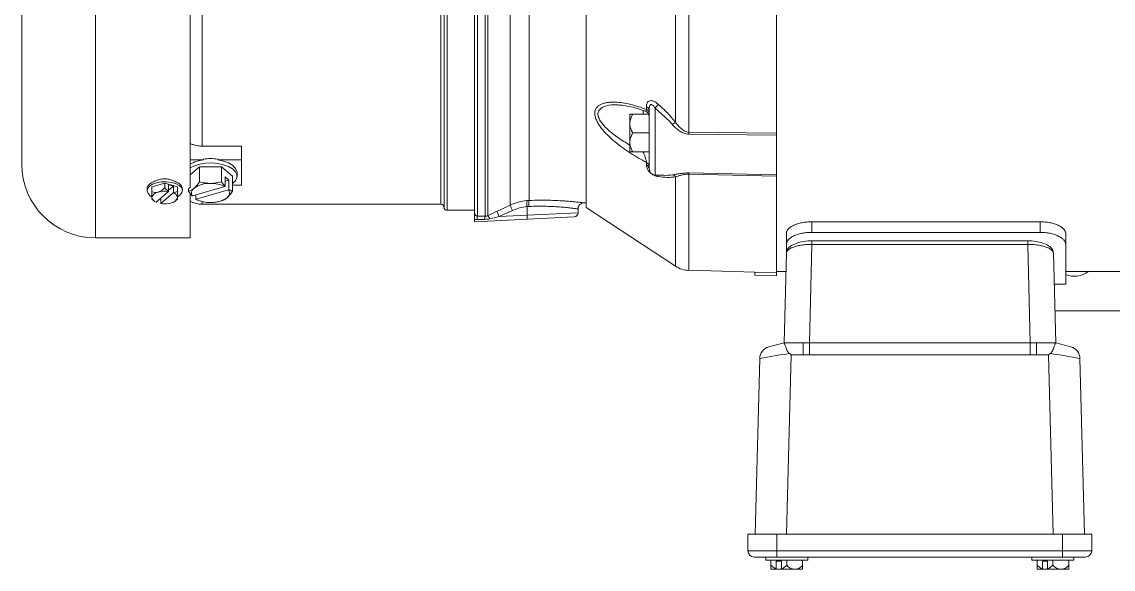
# Paper-space layout '_Top' of a CAD drawing. Header units: inches. Extents: x -11.8 to 9.3, y -6.9 to 4.5.
# Drawn here: x -11.84 to -1.09, y -6.86 to -1.47 of the extents above; entities that cross this region are included whole.
import ezdxf

# ---------------------------------------------------------------- set-up
doc = ezdxf.new("R2010")
doc.units = ezdxf.units.IN
doc.header["$MEASUREMENT"] = 0

psp = doc.layouts.new('_Top')

# ---------------------------------------------------------------- linework, layer by layer
at = {"color": 7, "linetype": 'Continuous', "lineweight": 15}
for p, q in [((-7.382, 3.351), (-7.382, -3.351)), ((-7.351, 3.383), (-7.351, -3.383)), ((-7.277, 3.384), (-7.277, -3.384)), ((-7.251, 3.378), (-7.251, -3.378)), ((-7.681, 3.295), (-7.681, -3.295)), ((-7.029, 3.273), (-7.029, -3.273)), ((-6.844, 3.228), (-6.844, -3.228)), ((-6.282, -3.296), (-6.282, 3.296)), ((-10.181, -3.101), (-10.181, 3.102)), ((-11.837, -2.87), (-11.837, 2.87)), ((-5.27, 2.555), (-5.27, -2.555)), ((-4.407, 2.566), (-4.407, -2.566)), ((-5.401, -0.255), (-5.401, -2.459)), ((-10.062, -1.355), (-10.062, -2.693)), ((-5.689, -2.333), (-5.689, -2.306)), ((-5.662, -2.918), (-5.662, -2.337)), ((-5.852, -2.749), (-5.852, -2.378)), ((-5.823, -2.378), (-5.668, -2.378)), ((-5.823, -2.563), (-5.662, -2.563)), ((-5.27, -2.555), (-4.407, -2.566)), ((-4.407, -2.586), (-5.27, -2.575)), ((-4.407, -2.977), (-4.407, -2.586)), ((-9.675, -2.693), (-10.062, -2.693)), ((-9.675, -3.079), (-9.675, -2.693)), ((-5.823, -2.749), (-5.662, -2.749)), ((-10.181, -2.829), (-10.05, -2.829)), ((-10.088, -2.896), (-10.181, -2.977)), ((-10.088, -2.896), (-10.088, -3.046)), ((-9.871, -2.896), (-10.088, -2.896)), ((-10.05, -2.829), (-10.05, -2.821)), ((-9.909, -2.821), (-9.909, -2.829)), ((-9.909, -2.829), (-9.675, -2.829)), ((-9.871, -2.896), (-9.871, -3.046)), ((-9.763, -2.989), (-9.871, -2.896)), ((-5.689, -2.876), (-5.689, -2.854)), ((-9.798, -3.027), (-9.836, -2.995)), ((-9.836, -3.089), (-9.836, -2.995)), ((-9.763, -2.989), (-9.763, -3.139)), ((-9.719, -2.989), (-9.719, -2.954)), ((-5.603, -2.978), (-5.522, -2.98)), ((-5.27, -2.957), (-4.407, -2.977)), ((-4.407, -2.989), (-5.27, -2.969)), ((-4.407, -2.989), (-4.407, -3.969)), ((-10.605, -3.114), (-10.605, -3.131)), ((-10.431, -3.058), (-10.556, -3.095)), ((-10.556, -3.095), (-10.556, -3.214)), ((-10.431, -3.103), (-10.431, -3.058)), ((-10.431, -3.058), (-10.306, -3.095)), ((-10.345, -3.088), (-10.392, -3.074)), ((-10.392, -3.074), (-10.392, -3.135)), ((-10.345, -3.088), (-10.392, -3.128)), ((-10.345, -3.149), (-10.345, -3.088)), ((-10.306, -3.214), (-10.306, -3.095)), ((-10.257, -3.131), (-10.257, -3.114)), ((-10.181, -3.101), (-10.196, -3.113)), ((-10.196, -3.113), (-10.196, -3.139)), ((-10.157, -3.184), (-9.839, -3.092)), ((-9.798, -3.027), (-9.836, -3.038)), ((-9.798, -3.027), (-9.798, -3.121)), ((-9.763, -3.079), (-9.675, -3.079)), ((-10.393, -3.139), (-10.515, -3.245)), ((-10.47, -3.215), (-10.48, -3.214)), ((-10.47, -3.257), (-10.47, -3.206)), ((-10.347, -3.153), (-10.469, -3.259)), ((-10.28, -3.174), (-10.306, -3.191)), ((-10.181, -3.162), (-10.181, -3.596)), ((-10.123, -3.215), (-10.123, -3.174)), ((-9.802, -3.124), (-10.12, -3.216)), ((-10.062, -3.265), (-7.712, -3.265)), ((-7.651, -3.325), (-7.382, -3.325)), ((-7.007, -3.327), (-7.137, -3.387)), ((-6.864, -3.289), (-6.864, -3.373)), ((-6.361, -3.349), (-6.361, -3.311)), ((-6.306, -3.251), (-6.282, -3.25)), ((-6.282, -3.296), (-5.401, -3.875)), ((-6.399, -3.389), (-7.382, -3.44)), ((-7.382, -3.44), (-7.382, -3.415)), ((-7.137, -3.387), (-6.864, -3.373)), ((-1.811, -3.438), (-4.061, -3.438)), ((-4.061, -3.438), (-4.061, -3.542)), ((-1.811, -3.438), (-1.811, -3.542)), ((-1.811, -3.542), (-4.061, -3.542)), ((-11.112, -3.596), (-10.181, -3.596)), ((-4.311, -3.551), (-4.311, -3.757)), ((-4.059, -3.625), (-1.934, -3.625)), ((-4.059, -3.661), (-4.059, -3.625)), ((-1.934, -3.661), (-1.934, -3.625)), ((-1.561, -3.551), (-1.561, -4.052)), ((-4.334, -4.63), (-4.311, -3.745)), ((-4.309, -3.728), (-4.31, -3.745)), ((-4.059, -3.661), (-4.084, -4.63)), ((-1.934, -3.661), (-4.059, -3.661)), ((-1.909, -4.63), (-1.934, -3.661)), ((-1.683, -3.744), (-1.685, -3.727)), ((-1.682, -3.745), (-1.659, -4.63)), ((-5.27, -3.916), (-4.622, -3.933)), ((-4.622, -3.933), (-4.407, -3.939)), ((-4.622, -3.933), (-4.622, -3.963)), ((-4.622, -3.963), (-4.407, -3.969)), ((-4.407, -3.928), (-4.316, -3.928)), ((-1.561, -3.928), (4.407, -3.928)), ((-1.674, -4.052), (-1.561, -4.052)), ((-1.667, -4.315), (3.026, -4.315)), ((-4.484, -4.67), (-4.334, -4.63)), ((-4.334, -4.63), (-1.659, -4.63)), ((-4.145, -4.747), (-4.145, -4.63)), ((-4.084, -4.747), (-4.084, -4.63)), ((-1.909, -4.747), (-1.909, -4.63)), ((-1.848, -4.747), (-1.848, -4.63)), ((-1.659, -4.63), (-1.509, -4.67)), ((-4.618, -6.515), (-4.573, -4.783)), ((-4.262, -4.747), (-4.308, -6.515)), ((-4.145, -4.747), (-4.262, -4.747)), ((-1.909, -4.747), (-4.084, -4.747)), ((-1.731, -4.747), (-1.848, -4.747)), ((-1.685, -6.515), (-1.731, -4.747)), ((-1.42, -4.783), (-1.375, -6.515)), ((-4.689, -6.679), (-4.689, -6.515)), ((-1.304, -6.515), (-4.689, -6.515)), ((-4.403, -6.515), (-4.403, -6.739)), ((-1.591, -6.739), (-1.591, -6.515)), ((-1.304, -6.515), (-1.304, -6.679)), ((-4.689, -6.679), (-1.304, -6.679)), ((-1.365, -6.739), (-4.629, -6.739)), ((-4.514, -6.739), (-4.514, -6.77)), ((-4.099, -6.77), (-4.099, -6.739)), ((-1.893, -6.739), (-1.893, -6.77)), ((-1.48, -6.77), (-1.48, -6.739)), ((-4.514, -6.77), (-4.099, -6.77)), ((-4.463, -6.859), (-4.463, -6.77)), ((-4.463, -6.859), (-4.151, -6.859)), ((-4.41, -6.779), (-4.359, -6.779)), ((-4.41, -6.855), (-4.41, -6.779)), ((-4.359, -6.779), (-4.359, -6.855)), ((-4.307, -6.818), (-4.307, -6.77)), ((-4.151, -6.859), (-4.151, -6.77)), ((-1.893, -6.77), (-1.48, -6.77)), ((-1.843, -6.859), (-1.843, -6.77)), ((-1.843, -6.859), (-1.53, -6.859)), ((-1.79, -6.779), (-1.739, -6.779)), ((-1.79, -6.855), (-1.79, -6.779)), ((-1.739, -6.779), (-1.739, -6.855)), ((-1.687, -6.818), (-1.687, -6.77)), ((-1.53, -6.859), (-1.53, -6.77))]:
    psp.add_line(p, q, dxfattribs=at)
at = {"color": 8, "linetype": 'Continuous', "lineweight": 15}
for p, q in [((-7.712, 3.265), (-7.712, -3.265)), ((-7.651, 3.325), (-7.651, -3.325)), ((-11.112, -1.123), (-11.112, -3.596)), ((-5.72, -2.378), (-5.72, -2.339)), ((-5.603, -2.319), (-5.603, -2.978)), ((-5.401, -2.996), (-5.401, -3.875)), ((-5.27, -2.969), (-5.27, -3.916)), ((-10.062, -3.245), (-10.062, -3.265)), ((-6.864, -3.373), (-6.361, -3.349))]:
    psp.add_line(p, q, dxfattribs=at)
at = {"color": 7, "linetype": 'Continuous', "lineweight": 15, "flags": 128}
for points in [[(-9.763, -3.061), (-9.763, -3.061), (-9.735, -3.034), (-9.721, -3.005), (-9.721, -2.974), (-9.735, -2.945), (-9.763, -2.917), (-9.802, -2.894), (-9.851, -2.876), (-9.907, -2.864), (-9.967, -2.859), (-10.028, -2.862), (-10.086, -2.871), (-10.138, -2.886), (-10.181, -2.907)], [(-9.909, -2.829), (-9.853, -2.841), (-9.803, -2.858), (-9.764, -2.882), (-9.736, -2.909), (-9.721, -2.938), (-9.719, -2.954)], [(-10.556, -3.191), (-10.573, -3.181), (-10.595, -3.159), (-10.605, -3.135), (-10.6, -3.11), (-10.582, -3.087), (-10.551, -3.068), (-10.511, -3.053), (-10.464, -3.045), (-10.414, -3.044), (-10.366, -3.05), (-10.323, -3.062), (-10.289, -3.08), (-10.267, -3.102), (-10.257, -3.126), (-10.262, -3.151), (-10.28, -3.174)], [(-7.159, -3.334), (-7.143, -3.326), (-7.029, -3.273)]]:
    psp.add_lwpolyline(points, dxfattribs=at)
at = {"color": 7, "linetype": 'Continuous', "lineweight": 15}
for centre, radius, start, end in [((-5.721, -2.404), 0.06, 0.0085, 69.9405), ((-5.699, -2.342), 0.0375, 7.2551, 74.2631), ((-5.699, -2.369), 0.0378, 7.0016, 73.8612), ((-5.927, -2.016), 0.443, 317.0112, 323.3505), ((-5.196, -2.777), 0.379, 122.7819, 128.6347), ((-6.952, -2.565), 1.682, 359.6508, 0.3492), ((-11.112, -2.87), 0.726, 180, 270), ((-10.009, -3.173), 0.347, 96.6576, 119.7502), ((-9.979, -3.328), 0.512, 82.1126, 97.8874), ((-5.706, -2.896), 0.0451, 3.2016, 66.5008), ((-5.707, -2.918), 0.0454, 3.0814, 66.2139), ((-5.601, -2.918), 0.06, 180, 268.5), ((-5.441, -3.023), 0.0489, 34.2826, 79.4012), ((-5.792, -2.963), 0.522, 359.3655, 0.6345), ((-10.533, -3.018), 0.133, 287.1826, 319.8724), ((-10.324, -3.012), 0.141, 220.6229, 241.2531), ((-10.111, -3.153), 0.0556, 123.9596, 213.1957), ((-9.993, -3.319), 0.259, 87.0645, 125.1397), ((-9.972, -3.355), 0.295, 63.1829, 91.452), ((-10.519, -3.069), 0.0798, 241.987, 288.2704), ((-10.486, -3.217), 0.0722, 95.9678, 165.819), ((-10.499, -3.19), 0.058, 189.3641, 253.3675), ((-10.431, -3.104), 0.167, 221.3478, 229.7141), ((-10.431, -3.374), 0.238, 80.9413, 105.3143), ((-10.743, -3.014), 0.371, 340.2673, 340.9528), ((-10.376, -3.181), 0.0722, 275.9678, 345.819), ((-10.696, -3.027), 0.371, 340.2673, 340.9528), ((-10.363, -3.208), 0.058, 9.3641, 73.3675), ((-10.341, -3.077), 0.0723, 267.05, 299.3151), ((-10.431, -3.104), 0.167, 310.2859, 318.6522), ((-9.987, -2.953), 0.295, 243.1829, 271.452), ((-9.966, -2.989), 0.259, 267.0645, 305.1397), ((-9.848, -3.155), 0.0556, 303.9596, 33.1957), ((-10.436, -3.227), 0.0453, 220.6422, 223.4306), ((-10.431, -3.024), 0.238, 260.9413, 285.3143), ((-10.062, -3.015), 0.25, 241.3146, 270), ((-7.712, -3.295), 0.03, 0, 90), ((-7.651, -3.295), 0.03, 180, 270), ((-6.62, -3.135), 0.432, 198.6948, 206.3899), ((-6.454, -3.24), 0.413, 178.5551, 186.7274), ((-6.593, -3.266), 0.253, 171.3456, 184.7273), ((-7.219, -3.417), 0.137, 165.789, 179.7295), ((-7.165, -3.415), 0.116, 164.4073, 179.391), ((-7.322, -3.451), 0.102, 25.0447, 45.7863), ((-6.751, -3.196), 0.431, 198.6826, 206.3939), ((-7.055, -3.393), 0.192, 354.0433, 5.9567), ((-6.401, -3.349), 0.04, 273, 358.1517), ((-5.264, -3.667), 0.25, 236.6649, 268.5), ((-1.474, -3.75), 0.224, 246.8454, 307.2946), ((-4.453, -4.786), 0.12, 105, 178.5), ((-1.54, -4.786), 0.12, 1.5, 75), ((-3.22, -12.057), 7.399, 98.2438, 100.532), ((-2.773, -12.057), 7.399, 79.468, 81.7562), ((-4.629, -6.679), 0.06, 180, 270), ((-1.365, -6.679), 0.06, 270, 0), ((-4.38, -6.756), 0.103, 216.6003, 252.7104), ((-4.186, -6.771), 0.239, 200.4225, 201.3987), ((-4.389, -6.756), 0.103, 287.2896, 323.3997), ((-4.134, -6.771), 0.239, 200.4225, 201.3987), ((-4.227, -6.76), 0.0987, 215.9642, 268.9215), ((-4.23, -6.76), 0.0987, 271.0785, 324.0358), ((-1.76, -6.756), 0.103, 216.6003, 252.7104), ((-1.566, -6.771), 0.239, 200.4225, 201.3987), ((-1.769, -6.756), 0.103, 287.2896, 323.3997), ((-1.514, -6.771), 0.239, 200.4225, 201.3987), ((-1.607, -6.76), 0.0987, 215.9642, 268.9215), ((-1.61, -6.76), 0.0987, 271.0785, 324.0358)]:
    psp.add_arc(centre, radius, start, end, dxfattribs=at)
at = {"color": 8, "linetype": 'Continuous', "lineweight": 15}
for centre, radius, start, end in [((-5.721, -2.639), 0.114, 270.3287, 285.0124), ((-5.608, -3.011), 0.0405, 26.6951, 54.6002)]:
    psp.add_arc(centre, radius, start, end, dxfattribs=at)
at = {"color": 7, "linetype": 'Continuous', "lineweight": 15}
for points, knots in [([(-5.689, -2.306), (-5.689, -2.299), (-5.688, -2.293), (-5.686, -2.28), (-5.684, -2.274), (-5.679, -2.263), (-5.675, -2.258), (-5.667, -2.251), (-5.661, -2.248), (-5.652, -2.246), (-5.649, -2.245), (-5.642, -2.245), (-5.639, -2.245), (-5.632, -2.247), (-5.628, -2.247), (-5.621, -2.25), (-5.617, -2.251), (-5.606, -2.256), (-5.599, -2.26), (-5.585, -2.27), (-5.578, -2.275), (-5.572, -2.281)], [0, 0, 0, 0, 0.125, 0.125, 0.25, 0.25, 0.375, 0.375, 0.5, 0.5, 0.5625, 0.5625, 0.625, 0.625, 0.6875, 0.6875, 0.75, 0.75, 0.875, 0.875, 1, 1, 1, 1]), ([(-5.689, -2.854), (-5.715, -2.84), (-5.741, -2.826), (-5.794, -2.795), (-5.82, -2.779), (-5.871, -2.745), (-5.897, -2.727), (-5.947, -2.691), (-5.972, -2.672), (-6.021, -2.631), (-6.044, -2.61), (-6.078, -2.577), (-6.089, -2.566), (-6.11, -2.543), (-6.12, -2.531), (-6.139, -2.506), (-6.148, -2.494), (-6.16, -2.476), (-6.164, -2.469), (-6.171, -2.457), (-6.174, -2.451), (-6.183, -2.432), (-6.188, -2.419), (-6.193, -2.4), (-6.195, -2.394), (-6.196, -2.382), (-6.197, -2.371), (-6.197, -2.36), (-6.195, -2.349), (-6.194, -2.344), (-6.189, -2.33), (-6.184, -2.321), (-6.172, -2.306), (-6.165, -2.299), (-6.149, -2.288), (-6.14, -2.283), (-6.121, -2.275), (-6.111, -2.272), (-6.09, -2.267), (-6.079, -2.265), (-6.057, -2.262), (-6.045, -2.261), (-6.022, -2.26), (-6.01, -2.26), (-5.973, -2.261), (-5.948, -2.264), (-5.898, -2.271), (-5.872, -2.276), (-5.82, -2.289), (-5.794, -2.296), (-5.741, -2.313), (-5.715, -2.322), (-5.689, -2.333)], [0, 0, 0, 0, 0.0625, 0.0625, 0.125, 0.125, 0.1875, 0.1875, 0.25, 0.25, 0.3125, 0.3125, 0.34375, 0.34375, 0.375, 0.375, 0.40625, 0.40625, 0.421875, 0.421875, 0.4375, 0.4375, 0.46875, 0.46875, 0.484375, 0.484375, 0.5, 0.515625, 0.515625, 0.53125, 0.53125, 0.5625, 0.5625, 0.59375, 0.59375, 0.625, 0.625, 0.65625, 0.65625, 0.6875, 0.6875, 0.71875, 0.71875, 0.75, 0.75, 0.8125, 0.8125, 0.875, 0.875, 0.9375, 0.9375, 1, 1, 1, 1]), ([(-5.971, -2.288), (-5.958, -2.289), (-5.922, -2.29), (-5.858, -2.301), (-5.781, -2.32), (-5.727, -2.339), (-5.702, -2.348)], [0, 0, 0, 0, 0.161948, 0.429271, 0.724006, 1, 1, 1, 1]), ([(-5.603, -2.319), (-5.606, -2.314), (-5.609, -2.31), (-5.615, -2.301), (-5.619, -2.297), (-5.626, -2.29), (-5.63, -2.287), (-5.637, -2.285), (-5.639, -2.284), (-5.643, -2.284), (-5.645, -2.284), (-5.65, -2.287), (-5.653, -2.29), (-5.657, -2.298), (-5.658, -2.303), (-5.661, -2.317), (-5.662, -2.327), (-5.662, -2.337)], [0, 0, 0, 0, 0.125, 0.125, 0.25, 0.25, 0.375, 0.375, 0.4375, 0.4375, 0.5, 0.5, 0.625, 0.625, 0.75, 0.75, 1, 1, 1, 1]), ([(-5.432, -2.481), (-5.459, -2.452), (-5.486, -2.424), (-5.543, -2.37), (-5.573, -2.344), (-5.603, -2.319)], [0, 0, 0, 0, 0.5, 0.5, 1, 1, 1, 1]), ([(-5.572, -2.281), (-5.541, -2.309), (-5.511, -2.337), (-5.454, -2.396), (-5.427, -2.427), (-5.401, -2.459)], [0, 0, 0, 0, 0.5, 0.5, 1, 1, 1, 1]), ([(-5.852, -2.471), (-5.852, -2.454), (-5.849, -2.439), (-5.838, -2.407), (-5.831, -2.392), (-5.823, -2.378)], [0, 0, 0, 0, 0.5, 0.5, 1, 1, 1, 1]), ([(-5.852, -2.378), (-5.852, -2.378), (-5.849, -2.378), (-5.841, -2.378), (-5.838, -2.378), (-5.831, -2.378), (-5.827, -2.378), (-5.823, -2.378)], [0, 0, 0, 0, 0.5, 0.5, 0.75, 0.75, 1, 1, 1, 1]), ([(-5.823, -2.563), (-5.831, -2.549), (-5.838, -2.534), (-5.846, -2.511), (-5.848, -2.503), (-5.851, -2.487), (-5.852, -2.479), (-5.852, -2.471)], [0, 0, 0, 0, 0.5, 0.5, 0.75, 0.75, 1, 1, 1, 1]), ([(-5.401, -2.459), (-5.393, -2.47), (-5.385, -2.481), (-5.366, -2.502), (-5.357, -2.512), (-5.335, -2.53), (-5.324, -2.538), (-5.305, -2.548), (-5.298, -2.55), (-5.285, -2.554), (-5.277, -2.555), (-5.27, -2.555)], [0, 0, 0, 0, 0.25, 0.25, 0.5, 0.5, 0.75, 0.75, 0.875, 0.875, 1, 1, 1, 1]), ([(-5.852, -2.656), (-5.852, -2.64), (-5.849, -2.624), (-5.838, -2.593), (-5.831, -2.578), (-5.823, -2.563)], [0, 0, 0, 0, 0.5, 0.5, 1, 1, 1, 1]), ([(-5.27, -2.575), (-5.287, -2.575), (-5.302, -2.572), (-5.333, -2.561), (-5.347, -2.554), (-5.374, -2.536), (-5.387, -2.526), (-5.411, -2.505), (-5.422, -2.493), (-5.432, -2.481)], [0, 0, 0, 0, 0.25, 0.25, 0.5, 0.5, 0.75, 0.75, 1, 1, 1, 1]), ([(-10.062, -2.693), (-10.083, -2.693), (-10.103, -2.691), (-10.133, -2.684), (-10.143, -2.681), (-10.163, -2.675), (-10.172, -2.671), (-10.181, -2.667)], [0, 0, 0, 0, 0.5, 0.5, 0.75, 0.75, 1, 1, 1, 1]), ([(-5.823, -2.749), (-5.831, -2.734), (-5.838, -2.719), (-5.846, -2.696), (-5.848, -2.688), (-5.851, -2.672), (-5.852, -2.664), (-5.852, -2.656)], [0, 0, 0, 0, 0.5, 0.5, 0.75, 0.75, 1, 1, 1, 1]), ([(-5.852, -2.749), (-5.852, -2.749), (-5.849, -2.749), (-5.841, -2.749), (-5.838, -2.749), (-5.831, -2.749), (-5.827, -2.749), (-5.823, -2.749)], [0, 0, 0, 0, 0.5, 0.5, 0.75, 0.75, 1, 1, 1, 1]), ([(-5.689, -2.854), (-5.689, -2.851), (-5.689, -2.848), (-5.69, -2.839), (-5.691, -2.835), (-5.693, -2.826), (-5.695, -2.821), (-5.697, -2.812), (-5.699, -2.808), (-5.703, -2.794), (-5.707, -2.785), (-5.713, -2.769), (-5.717, -2.76), (-5.72, -2.753)], [0, 0, 0, 0, 0.125, 0.125, 0.25, 0.25, 0.375, 0.375, 0.5, 0.5, 0.75, 0.75, 1, 1, 1, 1]), ([(-5.572, -2.993), (-5.578, -2.992), (-5.585, -2.991), (-5.599, -2.986), (-5.606, -2.984), (-5.621, -2.977), (-5.628, -2.972), (-5.639, -2.965), (-5.642, -2.962), (-5.649, -2.956), (-5.652, -2.953), (-5.661, -2.944), (-5.667, -2.938), (-5.675, -2.925), (-5.679, -2.918), (-5.687, -2.899), (-5.689, -2.887), (-5.689, -2.876)], [0, 0, 0, 0, 0.125, 0.125, 0.25, 0.25, 0.375, 0.375, 0.4375, 0.4375, 0.5, 0.5, 0.625, 0.625, 0.75, 0.75, 1, 1, 1, 1]), ([(-5.401, -2.996), (-5.427, -3), (-5.454, -3.001), (-5.511, -3), (-5.541, -2.997), (-5.572, -2.993)], [0, 0, 0, 0, 0.5, 0.5, 1, 1, 1, 1]), ([(-5.432, -2.975), (-5.422, -2.974), (-5.411, -2.972), (-5.387, -2.968), (-5.374, -2.966), (-5.347, -2.962), (-5.333, -2.96), (-5.302, -2.957), (-5.287, -2.957), (-5.27, -2.957)], [0, 0, 0, 0, 0.25, 0.25, 0.5, 0.5, 0.75, 0.75, 1, 1, 1, 1]), ([(-5.27, -2.969), (-5.277, -2.968), (-5.284, -2.969), (-5.298, -2.97), (-5.305, -2.97), (-5.324, -2.973), (-5.335, -2.976), (-5.357, -2.982), (-5.366, -2.985), (-5.385, -2.99), (-5.393, -2.993), (-5.401, -2.996)], [0, 0, 0, 0, 0.125, 0.125, 0.25, 0.25, 0.5, 0.5, 0.75, 0.75, 1, 1, 1, 1]), ([(-10.508, -3.033), (-10.515, -3.035), (-10.54, -3.042), (-10.574, -3.06), (-10.601, -3.087), (-10.603, -3.105), (-10.604, -3.114)], [0, 0, 0, 0, 0.131681, 0.434138, 0.736817, 1, 1, 1, 1]), ([(-10.508, -3.033), (-10.503, -3.03), (-10.498, -3.027), (-10.486, -3.023), (-10.48, -3.021), (-10.46, -3.016), (-10.446, -3.015), (-10.425, -3.015), (-10.418, -3.015), (-10.404, -3.017), (-10.397, -3.018), (-10.384, -3.021), (-10.378, -3.023), (-10.366, -3.027), (-10.361, -3.029), (-10.356, -3.032)], [0, 0, 0, 0, 0.125, 0.125, 0.25, 0.25, 0.5, 0.5, 0.625, 0.625, 0.75, 0.75, 0.875, 0.875, 1, 1, 1, 1]), ([(-10.259, -3.113), (-10.259, -3.109), (-10.257, -3.095), (-10.275, -3.071), (-10.309, -3.047), (-10.341, -3.037), (-10.356, -3.032)], [0, 0, 0, 0, 0.133694, 0.432891, 0.73226, 1, 1, 1, 1]), ([(-10.142, -3.107), (-10.146, -3.111), (-10.151, -3.115), (-10.16, -3.121), (-10.165, -3.124), (-10.178, -3.132), (-10.187, -3.136), (-10.196, -3.139)], [0, 0, 0, 0, 0.25, 0.25, 0.5, 0.5, 1, 1, 1, 1]), ([(-9.979, -3.06), (-9.989, -3.06), (-9.998, -3.06), (-10.016, -3.058), (-10.025, -3.057), (-10.052, -3.054), (-10.07, -3.05), (-10.088, -3.046)], [0, 0, 0, 0, 0.25, 0.25, 0.5, 0.5, 1, 1, 1, 1]), ([(-9.817, -3.201), (-9.812, -3.197), (-9.808, -3.192), (-9.799, -3.183), (-9.794, -3.178), (-9.781, -3.163), (-9.772, -3.151), (-9.763, -3.139)], [0, 0, 0, 0, 0.25, 0.25, 0.5, 0.5, 1, 1, 1, 1]), ([(-9.979, -3.248), (-9.97, -3.248), (-9.961, -3.247), (-9.943, -3.246), (-9.934, -3.245), (-9.907, -3.241), (-9.889, -3.238), (-9.871, -3.233)], [0, 0, 0, 0, 0.25, 0.25, 0.5, 0.5, 1, 1, 1, 1]), ([(-7.029, -3.273), (-7.003, -3.262), (-6.977, -3.252), (-6.923, -3.237), (-6.895, -3.232), (-6.866, -3.23)], [0, 0, 0, 0, 0.5, 0.5, 1, 1, 1, 1]), ([(-6.864, -3.289), (-6.889, -3.291), (-6.913, -3.295), (-6.961, -3.308), (-6.984, -3.316), (-7.007, -3.327)], [0, 0, 0, 0, 0.5, 0.5, 1, 1, 1, 1]), ([(-6.844, -3.228), (-6.807, -3.227), (-6.771, -3.226), (-6.718, -3.226), (-6.701, -3.226), (-6.666, -3.226), (-6.649, -3.226), (-6.6, -3.228), (-6.568, -3.229), (-6.524, -3.231), (-6.51, -3.232), (-6.483, -3.234), (-6.469, -3.235), (-6.432, -3.238), (-6.41, -3.24), (-6.381, -3.243), (-6.372, -3.244), (-6.356, -3.245), (-6.348, -3.246), (-6.329, -3.248), (-6.319, -3.249), (-6.31, -3.251), (-6.308, -3.251), (-6.305, -3.251), (-6.304, -3.251), (-6.305, -3.251)], [0, 0, 0, 0, 0.125, 0.125, 0.1875, 0.1875, 0.25, 0.25, 0.375, 0.375, 0.4375, 0.4375, 0.5, 0.5, 0.625, 0.625, 0.6875, 0.6875, 0.75, 0.75, 0.875, 0.875, 0.9375, 0.9375, 1, 1, 1, 1]), ([(-6.361, -3.311), (-6.361, -3.309), (-6.362, -3.299), (-6.356, -3.284), (-6.345, -3.269), (-6.333, -3.26), (-6.324, -3.255), (-6.32, -3.254), (-6.319, -3.254)], [0, 0, 0, 0, 0.081894, 0.381035, 0.614384, 0.808583, 0.972467, 1, 1, 1, 1]), ([(-7.382, -3.415), (-7.382, -3.409), (-7.382, -3.403), (-7.382, -3.392), (-7.382, -3.387), (-7.382, -3.377), (-7.382, -3.373), (-7.382, -3.366), (-7.382, -3.363), (-7.382, -3.357), (-7.382, -3.354), (-7.382, -3.351)], [0, 0, 0, 0, 0.25, 0.25, 0.5, 0.5, 0.75, 0.75, 0.875, 0.875, 1, 1, 1, 1]), ([(-7.382, -3.351), (-7.382, -3.352), (-7.381, -3.353), (-7.381, -3.357), (-7.38, -3.359), (-7.378, -3.363), (-7.377, -3.365), (-7.375, -3.369), (-7.373, -3.371), (-7.369, -3.375), (-7.366, -3.378), (-7.36, -3.381), (-7.356, -3.383), (-7.351, -3.383)], [0, 0, 0, 0, 0.125, 0.125, 0.25, 0.25, 0.375, 0.375, 0.5, 0.5, 0.75, 0.75, 1, 1, 1, 1]), ([(-7.281, -3.414), (-7.292, -3.415), (-7.303, -3.415), (-7.314, -3.415), (-7.328, -3.415), (-7.342, -3.416), (-7.356, -3.416)], [0, 0, 0, 0, 0.000849736, 0.000849736, 0.000849736, 0.001898795, 0.001898795, 0.001898795, 0.001898795]), ([(-7.351, -3.383), (-7.338, -3.383), (-7.324, -3.384), (-7.31, -3.384), (-7.299, -3.384), (-7.288, -3.384), (-7.277, -3.384)], [0, 0, 0, 0, 0.001051433, 0.001051433, 0.001051433, 0.001903169, 0.001903169, 0.001903169, 0.001903169]), ([(-7.277, -3.384), (-7.272, -3.384), (-7.268, -3.384), (-7.259, -3.382), (-7.255, -3.38), (-7.251, -3.378)], [0, 0, 0, 0, 0.5, 0.5, 1, 1, 1, 1]), ([(-4.061, -3.438), (-4.078, -3.438), (-4.094, -3.439), (-4.126, -3.442), (-4.142, -3.444), (-4.172, -3.45), (-4.186, -3.454), (-4.207, -3.46), (-4.213, -3.462), (-4.226, -3.467), (-4.232, -3.47), (-4.249, -3.478), (-4.26, -3.484), (-4.278, -3.496), (-4.286, -3.503), (-4.295, -3.513), (-4.298, -3.516), (-4.303, -3.523), (-4.305, -3.527), (-4.31, -3.537), (-4.311, -3.544), (-4.311, -3.551)], [0, 0, 0, 0, 0.125, 0.125, 0.25, 0.25, 0.375, 0.375, 0.4375, 0.4375, 0.5, 0.5, 0.625, 0.625, 0.75, 0.75, 0.8125, 0.8125, 0.875, 0.875, 1, 1, 1, 1]), ([(-1.561, -3.551), (-1.562, -3.544), (-1.563, -3.537), (-1.57, -3.523), (-1.574, -3.516), (-1.587, -3.503), (-1.595, -3.496), (-1.608, -3.487), (-1.613, -3.484), (-1.624, -3.478), (-1.629, -3.475), (-1.646, -3.467), (-1.659, -3.462), (-1.687, -3.454), (-1.701, -3.45), (-1.723, -3.446), (-1.731, -3.444), (-1.747, -3.442), (-1.755, -3.441), (-1.779, -3.439), (-1.795, -3.438), (-1.811, -3.438)], [0, 0, 0, 0, 0.125, 0.125, 0.25, 0.25, 0.375, 0.375, 0.4375, 0.4375, 0.5, 0.5, 0.625, 0.625, 0.75, 0.75, 0.8125, 0.8125, 0.875, 0.875, 1, 1, 1, 1]), ([(-4.311, -3.659), (-4.311, -3.652), (-4.31, -3.645), (-4.304, -3.63), (-4.299, -3.623), (-4.287, -3.609), (-4.279, -3.603), (-4.266, -3.593), (-4.261, -3.59), (-4.25, -3.584), (-4.245, -3.581), (-4.228, -3.572), (-4.215, -3.567), (-4.188, -3.558), (-4.173, -3.554), (-4.151, -3.55), (-4.143, -3.548), (-4.127, -3.546), (-4.119, -3.545), (-4.095, -3.542), (-4.078, -3.542), (-4.061, -3.542)], [0, 0, 0, 0, 0.125, 0.125, 0.25, 0.25, 0.375, 0.375, 0.4375, 0.4375, 0.5, 0.5, 0.625, 0.625, 0.75, 0.75, 0.8125, 0.8125, 0.875, 0.875, 1, 1, 1, 1]), ([(-1.811, -3.542), (-1.795, -3.542), (-1.778, -3.542), (-1.746, -3.546), (-1.73, -3.548), (-1.7, -3.554), (-1.685, -3.558), (-1.665, -3.565), (-1.658, -3.567), (-1.645, -3.573), (-1.639, -3.575), (-1.628, -3.581), (-1.623, -3.584), (-1.612, -3.59), (-1.607, -3.593), (-1.594, -3.603), (-1.586, -3.609), (-1.574, -3.623), (-1.569, -3.63), (-1.563, -3.645), (-1.562, -3.652), (-1.561, -3.659)], [0, 0, 0, 0, 0.125, 0.125, 0.25, 0.25, 0.375, 0.375, 0.4375, 0.4375, 0.5, 0.5, 0.5625, 0.5625, 0.625, 0.625, 0.75, 0.75, 0.875, 0.875, 1, 1, 1, 1]), ([(-4.307, -3.728), (-4.304, -3.718), (-4.297, -3.696), (-4.251, -3.664), (-4.182, -3.638), (-4.113, -3.626), (-4.072, -3.626), (-4.059, -3.625)], [0, 0, 0, 0, 0.191512, 0.435026, 0.674435, 0.900685, 1, 1, 1, 1]), ([(-1.934, -3.625), (-1.908, -3.626), (-1.855, -3.629), (-1.783, -3.647), (-1.726, -3.673), (-1.692, -3.702), (-1.688, -3.72), (-1.686, -3.727)], [0, 0, 0, 0, 0.207248, 0.415059, 0.632408, 0.863163, 1, 1, 1, 1]), ([(-4.059, -3.661), (-4.076, -3.661), (-4.093, -3.661), (-4.125, -3.663), (-4.142, -3.665), (-4.172, -3.67), (-4.187, -3.672), (-4.207, -3.677), (-4.214, -3.679), (-4.227, -3.683), (-4.239, -3.686), (-4.249, -3.691), (-4.26, -3.695), (-4.265, -3.697), (-4.278, -3.704), (-4.286, -3.709), (-4.298, -3.719), (-4.303, -3.724), (-4.309, -3.734), (-4.311, -3.74), (-4.311, -3.745)], [0, 0, 0, 0, 0.125, 0.125, 0.25, 0.25, 0.375, 0.375, 0.4375, 0.4375, 0.5, 0.5625, 0.5625, 0.625, 0.625, 0.75, 0.75, 0.875, 0.875, 1, 1, 1, 1]), ([(-1.682, -3.745), (-1.682, -3.74), (-1.684, -3.734), (-1.688, -3.727), (-1.69, -3.724), (-1.695, -3.719), (-1.698, -3.716), (-1.707, -3.709), (-1.715, -3.704), (-1.728, -3.697), (-1.733, -3.695), (-1.743, -3.691), (-1.749, -3.689), (-1.766, -3.683), (-1.779, -3.679), (-1.799, -3.674), (-1.806, -3.673), (-1.821, -3.67), (-1.828, -3.668), (-1.851, -3.665), (-1.867, -3.663), (-1.9, -3.661), (-1.917, -3.661), (-1.934, -3.661)], [0, 0, 0, 0, 0.125, 0.125, 0.1875, 0.1875, 0.25, 0.25, 0.375, 0.375, 0.4375, 0.4375, 0.5, 0.5, 0.625, 0.625, 0.6875, 0.6875, 0.75, 0.75, 0.875, 0.875, 1, 1, 1, 1]), ([(-4.281, -4.735), (-4.285, -4.733), (-4.288, -4.73), (-4.293, -4.724), (-4.295, -4.721), (-4.301, -4.712), (-4.304, -4.705), (-4.31, -4.692), (-4.312, -4.686), (-4.316, -4.674), (-4.318, -4.668), (-4.322, -4.658), (-4.323, -4.653), (-4.326, -4.645), (-4.327, -4.641), (-4.329, -4.636), (-4.33, -4.634), (-4.332, -4.631), (-4.333, -4.63), (-4.334, -4.63)], [0, 0, 0, 0, 0.0625, 0.0625, 0.125, 0.125, 0.25, 0.25, 0.375, 0.375, 0.5, 0.5, 0.625, 0.625, 0.75, 0.75, 0.875, 0.875, 1, 1, 1, 1]), ([(-1.659, -4.63), (-1.66, -4.63), (-1.661, -4.631), (-1.663, -4.634), (-1.664, -4.636), (-1.666, -4.641), (-1.667, -4.645), (-1.67, -4.653), (-1.671, -4.658), (-1.675, -4.668), (-1.677, -4.674), (-1.681, -4.686), (-1.683, -4.692), (-1.689, -4.705), (-1.692, -4.712), (-1.698, -4.721), (-1.7, -4.724), (-1.705, -4.73), (-1.708, -4.733), (-1.712, -4.735)], [0, 0, 0, 0, 0.125, 0.125, 0.25, 0.25, 0.375, 0.375, 0.5, 0.5, 0.625, 0.625, 0.75, 0.75, 0.875, 0.875, 0.9375, 0.9375, 1, 1, 1, 1]), ([(-1.848, -4.747), (-1.861, -4.747), (-1.873, -4.747), (-1.886, -4.747), (-1.893, -4.747), (-1.901, -4.747), (-1.909, -4.747)], [0, 0, 0, 0, 0.000946849, 0.000946849, 0.000946849, 0.001530289, 0.001530289, 0.001530289, 0.001530289])]:
    psp.add_open_spline(points, degree=3, knots=knots, dxfattribs=at)
at = {"color": 8, "linetype": 'Continuous', "lineweight": 15}
for points, knots in [([(-5.971, -2.288), (-5.974, -2.288), (-6.014, -2.284), (-6.073, -2.291), (-6.136, -2.315), (-6.159, -2.343), (-6.167, -2.371), (-6.165, -2.401), (-6.141, -2.453), (-6.094, -2.508), (-6.034, -2.561), (-5.954, -2.621), (-5.892, -2.659), (-5.852, -2.683)], [0, 0, 0, 0, 0.010933, 0.177265, 0.287748, 0.366483, 0.383959, 0.451206, 0.519453, 0.629303, 0.725921, 0.822778, 1, 1, 1, 1]), ([(-5.701, -2.347), (-5.699, -2.348), (-5.695, -2.35), (-5.691, -2.346), (-5.689, -2.339), (-5.689, -2.334), (-5.689, -2.333)], [0, 0, 0, 0, 0.299324, 0.67434, 0.902452, 1, 1, 1, 1]), ([(-5.728, -2.749), (-5.726, -2.75), (-5.724, -2.751), (-5.721, -2.752), (-5.72, -2.753)], [0, 0, 0, 0, 0.579582, 1, 1, 1, 1]), ([(-5.522, -2.98), (-5.52, -2.98), (-5.488, -2.982), (-5.459, -2.979), (-5.432, -2.975)], [0, 0, 0, 0, 0.070453, 1, 1, 1, 1]), ([(-6.363, -3.311), (-6.363, -3.311), (-6.365, -3.311), (-6.385, -3.308), (-6.419, -3.304), (-6.467, -3.298), (-6.526, -3.293), (-6.596, -3.288), (-6.674, -3.285), (-6.758, -3.284), (-6.816, -3.286), (-6.846, -3.287)], [0, 0, 0, 0, 0.096619, 0.208838, 0.32436, 0.435927, 0.550685, 0.661422, 0.775319, 0.886035, 1, 1, 1, 1])]:
    psp.add_open_spline(points, degree=3, knots=knots, dxfattribs=at)
at = {"color": 7, "linetype": 'Continuous', "lineweight": 15}
for points in [[(-4.407, -2.566), (-4.407, -2.572), (-4.407, -2.579), (-4.407, -2.586)], [(-4.407, -2.977), (-4.407, -2.98), (-4.407, -2.984), (-4.407, -2.989)], [(-10.088, -3.046), (-10.105, -3.07), (-10.123, -3.091), (-10.142, -3.107)], [(-9.871, -3.046), (-9.907, -3.054), (-9.943, -3.06), (-9.979, -3.06)], [(-9.871, -3.046), (-9.86, -3.061), (-9.848, -3.076), (-9.836, -3.089)], [(-9.839, -3.092), (-9.838, -3.091), (-9.837, -3.09), (-9.836, -3.089)], [(-10.196, -3.139), (-10.184, -3.155), (-10.172, -3.17), (-10.161, -3.183)], [(-10.161, -3.183), (-10.159, -3.183), (-10.158, -3.183), (-10.157, -3.184)], [(-10.12, -3.216), (-10.121, -3.216), (-10.122, -3.215), (-10.123, -3.215)], [(-10.123, -3.215), (-10.111, -3.223), (-10.099, -3.229), (-10.088, -3.233)], [(-9.871, -3.233), (-9.853, -3.227), (-9.835, -3.217), (-9.817, -3.201)], [(-9.798, -3.121), (-9.799, -3.122), (-9.8, -3.123), (-9.802, -3.124)], [(-9.798, -3.121), (-9.786, -3.129), (-9.774, -3.135), (-9.763, -3.139)], [(-10.088, -3.233), (-10.052, -3.242), (-10.016, -3.248), (-9.979, -3.248)], [(-6.866, -3.23), (-6.859, -3.229), (-6.851, -3.229), (-6.844, -3.228)], [(-6.846, -3.287), (-6.852, -3.287), (-6.858, -3.288), (-6.864, -3.289)], [(-7.356, -3.416), (-7.364, -3.416), (-7.373, -3.416), (-7.382, -3.415)], [(-7.23, -3.408), (-7.247, -3.412), (-7.264, -3.414), (-7.281, -3.414)], [(-7.251, -3.378), (-7.221, -3.363), (-7.19, -3.348), (-7.159, -3.334)], [(-7.137, -3.387), (-7.168, -3.394), (-7.199, -3.401), (-7.23, -3.408)], [(-4.334, -4.63), (-4.334, -4.63), (-4.334, -4.63), (-4.334, -4.63)], [(-1.659, -4.63), (-1.659, -4.63), (-1.659, -4.63), (-1.659, -4.63)], [(-4.281, -4.735), (-4.275, -4.739), (-4.268, -4.743), (-4.262, -4.747)], [(-4.084, -4.747), (-4.105, -4.747), (-4.125, -4.747), (-4.145, -4.747)], [(-1.712, -4.735), (-1.718, -4.739), (-1.725, -4.743), (-1.731, -4.747)]]:
    psp.add_open_spline(points, degree=3, dxfattribs=at)

doc.saveas('drawing.dxf')
